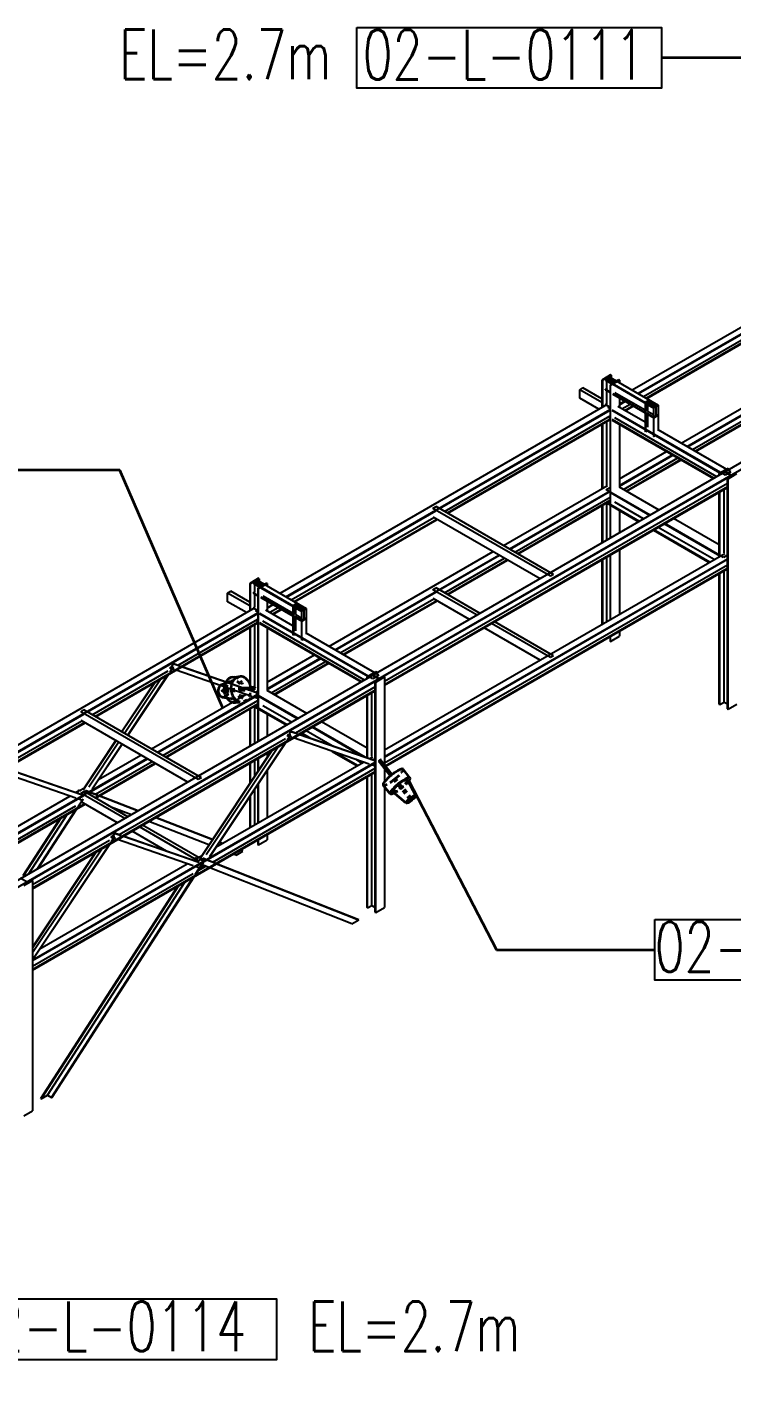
# Model space of a CAD drawing. Header units: inches. Extents: x 295136 to 296247, y 2627183 to 2627409.
# Drawn here: x 295720.6 to 295741.38, y 2627246.76 to 2627287.08 of the extents above; entities that cross this region are included whole.
import ezdxf

# ---------------------------------------------------------------- set-up
doc = ezdxf.new("R2010")
doc.units = ezdxf.units.IN
doc.header["$MEASUREMENT"] = 0
doc.linetypes.add('PIPE RACK LIGHTING-EMBED 3_DWG$0$HIDDEN2', pattern=[0.1875, 0.125, -0.0625])
doc.layers.add('_Auto', color=7, linetype='Continuous')
doc.layers.add('PIPE RACK LIGHTING-EMBED 3_DWG$0$DwgTemplate', color=7, linetype='Continuous')
doc.styles.add('HZTXT', font='txt_qlt.shx', dxfattribs={"width": 0.7, "bigfont": 'hztxt.shx'})
doc.dimstyles.new('ANSI_L', dxfattribs={"dimtxt": 0.18, "dimasz": 0.18, "dimexe": 0.18, "dimexo": 0.0625, "dimgap": 0.09, "dimtad": 0, "dimtih": 1, "dimtoh": 1, "dimdec": 4, "dimzin": 0, "dimdsep": 46, "dimtxsty": 'Standard', "dimcen": 0.09, "dimadec": 0, "dimazin": 0, "dimtfac": 1, "dimtdec": 4, "dimtofl": 0, "dimtmove": 0, "dimatfit": 3, "dimfxl": 1, "dimtolj": 1, "dimtzin": 0, "dimarcsym": 0})

msp = doc.modelspace()

# ---------------------------------------------------------------- linework, layer by layer
at = {"layer": '_Auto', "color": 7, "linetype": 'Continuous', "lineweight": 25}
for points in [[(295730.3207, 2627287.0807), (295739.3113, 2627287.0807), (295739.3113, 2627285.289), (295730.3207, 2627285.289)], [(295739.1094, 2627260.7727), (295748.4218, 2627260.7727), (295748.4218, 2627258.981), (295739.1094, 2627258.981)], [(295718.7269, 2627249.5823), (295727.9515, 2627249.5823), (295727.9515, 2627247.7906), (295718.7269, 2627247.7906)]]:
    msp.add_lwpolyline(points, close=True, dxfattribs=at)
at = {"layer": 'PIPE RACK LIGHTING-EMBED 3_DWG$0$DwgTemplate', "color": 9, "linetype": 'Continuous', "lineweight": 25}
for p, q in [((295761.9631, 2627285.9674), (295657.9438, 2627225.9118)), ((295762.1362, 2627285.8674), (295658.117, 2627225.8119)), ((295738.4455, 2627276.3881), (295748.1053, 2627281.9652)), ((295738.6187, 2627276.2882), (295748.1806, 2627281.8088)), ((295738.6342, 2627276.2792), (295743.0443, 2627278.8253)), ((295738.778, 2627276.1962), (295742.9854, 2627278.6254)), ((295738.8593, 2627276.1492), (295743.0668, 2627278.5784)), ((295738.8749, 2627276.1402), (295743.0824, 2627278.5694)), ((295739.887, 2627274.8212), (295744.7307, 2627277.6177)), ((295740.0601, 2627274.7212), (295744.9039, 2627277.5178)), ((295737.8092, 2627276.8305), (295737.5495, 2627276.6805)), ((295737.7027, 2627276.749), (295737.8265, 2627276.8205)), ((295737.8265, 2627276.8205), (295737.8092, 2627276.8305)), ((295737.8265, 2627276.8205), (295737.8265, 2627276.7455)), ((295736.8976, 2627276.3941), (295736.9894, 2627276.4471)), ((295737.5495, 2627276.0178), (295736.8976, 2627276.3941)), ((295736.8976, 2627276.1422), (295736.8976, 2627276.3941)), ((295737.5495, 2627276.1237), (295736.9894, 2627276.4471)), ((295737.5495, 2627276.6805), (295737.5668, 2627276.6705)), ((295737.5495, 2627276.6805), (295737.5495, 2627275.8708)), ((295737.5668, 2627276.6705), (295737.6906, 2627276.742)), ((295737.5668, 2627276.6705), (295737.5668, 2627275.8808)), ((295737.6577, 2627276.693), (295737.7876, 2627276.768)), ((295737.6577, 2627276.679), (295737.6577, 2627276.693)), ((295737.6577, 2627276.693), (295739.0862, 2627275.8683)), ((295737.6577, 2627276.679), (295737.8447, 2627276.5711)), ((295737.6577, 2627276.4071), (295737.7166, 2627276.4411)), ((295737.6577, 2627276.4071), (295737.7919, 2627276.3297)), ((295737.6577, 2627276.3931), (295737.6577, 2627276.4071)), ((295737.6577, 2627276.3931), (295737.7919, 2627276.3157)), ((295737.6906, 2627276.742), (295737.9157, 2627276.6121)), ((295737.6906, 2627276.742), (295737.6906, 2627276.712)), ((295737.6906, 2627276.66), (295737.6906, 2627276.4261)), ((295737.9278, 2627276.6191), (295737.7027, 2627276.749)), ((295737.7876, 2627276.768), (295739.216, 2627275.9433)), ((295737.9157, 2627276.6121), (295737.7919, 2627276.5406)), ((295737.7919, 2627276.5406), (295737.7919, 2627272.0121)), ((295737.7919, 2627276.5406), (295737.8092, 2627276.5306)), ((295737.8092, 2627276.5306), (295738.0689, 2627276.6805)), ((295737.8092, 2627272.0221), (295737.8092, 2627276.5306)), ((295737.8741, 2627276.5541), (295739.0862, 2627275.8543)), ((295738.0516, 2627276.6905), (295737.9278, 2627276.6191)), ((295738.0689, 2627276.6805), (295738.0516, 2627276.6905)), ((295738.0689, 2627276.6805), (295738.0689, 2627276.6056)), ((295740.0757, 2627274.7122), (295743.0443, 2627276.4261)), ((295737.4586, 2627275.8183), (295736.8976, 2627276.1422)), ((295737.6906, 2627276.3741), (295737.6906, 2627275.9823)), ((295737.8741, 2627276.2822), (295739.0862, 2627275.5824)), ((295737.8741, 2627276.2682), (295739.0862, 2627275.5684)), ((295737.9347, 2627276.3172), (295738.8264, 2627275.8023)), ((295738.0689, 2627276.1557), (295738.0689, 2627275.8708)), ((295738.0689, 2627275.9708), (295738.2291, 2627276.0632)), ((295738.0689, 2627275.9528), (295738.2447, 2627276.0543)), ((295738.9563, 2627276.0932), (295738.8264, 2627276.0183)), ((295738.8264, 2627276.0183), (295738.8386, 2627276.0113)), ((295738.8264, 2627276.0183), (295738.8264, 2627275.2585)), ((295738.8386, 2627276.0113), (295738.8992, 2627276.0463)), ((295738.8386, 2627276.0113), (295738.8386, 2627275.2515)), ((295738.8992, 2627276.0463), (295739.1346, 2627275.9103)), ((295738.9078, 2627276.0513), (295738.9684, 2627276.0862)), ((295739.1433, 2627275.9153), (295738.9078, 2627276.0513)), ((295738.9684, 2627276.0862), (295738.9563, 2627276.0932)), ((295740.2194, 2627274.6292), (295742.9854, 2627276.2262)), ((295740.3008, 2627274.5823), (295743.0668, 2627276.1792)), ((295740.3164, 2627274.5733), (295743.0824, 2627276.1702)), ((295728.0568, 2627270.3902), (295737.7166, 2627275.9673)), ((295728.2299, 2627270.2902), (295737.7919, 2627275.8108)), ((295732.7629, 2627272.8893), (295737.7919, 2627275.7928)), ((295732.9066, 2627272.8064), (295737.7919, 2627275.6269)), ((295737.7633, 2627275.8943), (295737.6508, 2627275.9593)), ((295737.7226, 2627275.8708), (295737.7919, 2627275.9108)), ((295737.7919, 2627275.8308), (295737.7226, 2627275.8708)), ((295737.7919, 2627275.5529), (295737.7278, 2627275.5899)), ((295737.7919, 2627275.9108), (295737.7633, 2627275.8943)), ((295741.1855, 2627273.8715), (295737.8525, 2627275.7958)), ((295741.0401, 2627273.9375), (295737.8525, 2627275.7778)), ((295738.8264, 2627275.4335), (295738.0256, 2627275.8958)), ((295738.1416, 2627275.8288), (295738.3884, 2627275.9713)), ((295738.223, 2627275.7818), (295738.4698, 2627275.9243)), ((295738.2386, 2627275.7728), (295738.4853, 2627275.9153)), ((295738.8992, 2627275.9623), (295738.8992, 2627275.7604)), ((295738.8992, 2627275.7604), (295739.074, 2627275.6594)), ((295738.8992, 2627275.6764), (295738.8992, 2627275.2865)), ((295739.1346, 2627275.9103), (295739.074, 2627275.8753)), ((295739.074, 2627275.8753), (295739.0862, 2627275.8683)), ((295739.074, 2627275.8753), (295739.074, 2627275.1156)), ((295739.216, 2627275.9433), (295739.0862, 2627275.8683)), ((295739.0862, 2627275.8683), (295739.216, 2627275.9433)), ((295739.0862, 2627275.8543), (295739.1468, 2627275.8893)), ((295739.0862, 2627275.8683), (295739.0862, 2627275.8543)), ((295739.0862, 2627275.1086), (295739.0862, 2627275.8683)), ((295739.0862, 2627275.5684), (295739.216, 2627275.6434)), ((295739.1468, 2627275.6174), (295739.0862, 2627275.5824)), ((295739.0862, 2627275.5824), (295739.0862, 2627275.5684)), ((295739.2039, 2627275.9503), (295739.1433, 2627275.9153)), ((295739.1468, 2627275.8893), (295739.1468, 2627275.6174)), ((295739.1554, 2627275.8943), (295739.216, 2627275.9293)), ((295739.1554, 2627275.6224), (295739.1554, 2627275.8943)), ((295739.216, 2627275.6574), (295739.1554, 2627275.6224)), ((295739.216, 2627275.9433), (295739.2039, 2627275.9503)), ((295739.216, 2627275.9293), (295739.216, 2627275.9433)), ((295739.216, 2627275.9433), (295739.216, 2627275.1835)), ((295739.216, 2627275.6434), (295739.216, 2627275.6574)), ((295732.988, 2627272.7594), (295737.7919, 2627275.5329)), ((295733.0035, 2627272.7504), (295737.7919, 2627275.5149)), ((295737.5495, 2627275.375), (295737.5495, 2627273.4716)), ((295737.5668, 2627275.385), (295737.5668, 2627273.4816)), ((295737.6906, 2627275.4565), (295737.6906, 2627273.5531)), ((295740.8583, 2627273.7825), (295737.8525, 2627275.5179)), ((295737.8525, 2627275.4999), (295740.8427, 2627273.7735)), ((295740.9397, 2627273.8295), (295737.9339, 2627275.5649)), ((295738.0689, 2627275.375), (295738.0689, 2627273.5216)), ((295738.8264, 2627275.2155), (295738.8264, 2627275.1618)), ((295738.8386, 2627275.2085), (295738.8386, 2627275.1548)), ((295738.8851, 2627275.1817), (295738.8386, 2627275.1548)), ((295741.3587, 2627273.9715), (295739.216, 2627275.2085)), ((295738.8386, 2627275.1548), (295738.8264, 2627275.1618)), ((295739.074, 2627275.0726), (295739.074, 2627275.0188)), ((295739.0862, 2627275.0118), (295739.074, 2627275.0188)), ((295739.0862, 2627275.0118), (295739.0862, 2627275.0656)), ((295739.1327, 2627275.0387), (295739.0862, 2627275.0118)), ((295738.0689, 2627273.7715), (295739.4575, 2627274.5733)), ((295738.0689, 2627273.5716), (295739.6307, 2627274.4733)), ((295738.0689, 2627273.5536), (295739.6463, 2627274.4643)), ((295738.1849, 2627273.4546), (295739.79, 2627274.3813)), ((295738.2663, 2627273.4077), (295739.8714, 2627274.3343)), ((295738.2819, 2627273.3987), (295739.887, 2627274.3253)), ((295741.2721, 2627274.0714), (295741.0124, 2627273.9215)), ((295741.0297, 2627273.9115), (295741.1535, 2627273.983)), ((295741.1535, 2627273.983), (295741.3786, 2627273.853)), ((295741.1656, 2627273.99), (295741.2894, 2627274.0614)), ((295741.3907, 2627273.86), (295741.1656, 2627273.99)), ((295741.3587, 2627273.9715), (295741.1855, 2627273.8715)), ((295741.2894, 2627274.0614), (295741.2721, 2627274.0714)), ((295741.2894, 2627274.0314), (295741.2894, 2627274.0614)), ((295741.3526, 2627273.85), (295730.9916, 2627267.8681)), ((295741.2548, 2627273.6276), (295731.1431, 2627267.7896)), ((295734.6519, 2627271.7987), (295737.7166, 2627273.5681)), ((295741.0124, 2627273.9215), (295741.0297, 2627273.9115)), ((295741.0124, 2627273.8715), (295741.0124, 2627273.9215)), ((295741.0297, 2627273.8815), (295741.0297, 2627273.9115)), ((295741.0834, 2627273.9125), (295741.073, 2627273.9185)), ((295741.3786, 2627273.853), (295741.2548, 2627273.7815)), ((295741.2548, 2627266.9839), (295741.2548, 2627273.7815)), ((295741.2548, 2627273.7815), (295741.2721, 2627273.7715)), ((295741.2721, 2627273.7715), (295741.5318, 2627273.9215)), ((295741.2721, 2627266.9739), (295741.2721, 2627273.7715)), ((295741.2548, 2627273.5336), (295731.1431, 2627267.6956)), ((295731.1431, 2627267.6776), (295741.2548, 2627273.5156)), ((295734.825, 2627271.6987), (295737.7919, 2627273.4117)), ((295734.8406, 2627271.6897), (295737.7659, 2627273.3787)), ((295734.9843, 2627271.6068), (295737.7919, 2627273.2277)), ((295737.6793, 2627273.4466), (295737.7919, 2627273.5116)), ((295738.9779, 2627272.6969), (295737.6793, 2627273.4466)), ((295738.9624, 2627272.6879), (295737.7659, 2627273.3787)), ((295739.2377, 2627272.8468), (295738.0689, 2627273.5216)), ((295741.0124, 2627271.4723), (295741.0124, 2627273.3757)), ((295741.0297, 2627271.4823), (295741.0297, 2627273.3857)), ((295741.1535, 2627271.5838), (295741.1535, 2627273.4571)), ((295728.2455, 2627270.2812), (295732.6555, 2627272.8274)), ((295732.5689, 2627272.8953), (295732.6607, 2627272.9483)), ((295736.0319, 2627270.896), (295732.5689, 2627272.8953)), ((295736.1236, 2627270.949), (295732.6607, 2627272.9483)), ((295735.0657, 2627271.5598), (295737.7919, 2627273.1338)), ((295735.0813, 2627271.5508), (295737.7919, 2627273.1158)), ((295737.5495, 2627272.9758), (295737.5495, 2627271.8722)), ((295737.5668, 2627272.9858), (295737.5668, 2627271.8822)), ((295737.6863, 2627273.0548), (295738.642, 2627272.503)), ((295737.6906, 2627273.0523), (295737.6906, 2627271.9537)), ((295738.6576, 2627272.512), (295737.7019, 2627273.0638)), ((295738.7823, 2627272.5839), (295737.9339, 2627273.0738)), ((295738.0689, 2627272.8339), (295738.0689, 2627272.1721)), ((295728.3892, 2627270.1983), (295732.5966, 2627272.6274)), ((295728.4706, 2627270.1513), (295732.678, 2627272.5804)), ((295728.4862, 2627270.1423), (295732.6936, 2627272.5714)), ((295735.7271, 2627270.82), (295732.5741, 2627272.6404)), ((295741.0401, 2627271.4883), (295739.3918, 2627272.44)), ((295741.1423, 2627271.4473), (295739.4073, 2627272.449)), ((295741.0124, 2627271.8222), (295739.6671, 2627272.5989)), ((295739.0714, 2627272.2551), (295740.7198, 2627271.3034)), ((295740.7354, 2627271.3124), (295739.087, 2627272.264)), ((295740.86, 2627271.3843), (295739.2117, 2627272.336)), ((295729.4982, 2627268.8232), (295734.342, 2627271.6198)), ((295731.1431, 2627265.7743), (295741.1795, 2627271.5688)), ((295738.0689, 2627271.6762), (295738.0689, 2627269.7729)), ((295729.6713, 2627268.7233), (295734.5151, 2627271.5198)), ((295731.1431, 2627265.5743), (295741.2548, 2627271.4123)), ((295731.1431, 2627265.5563), (295741.2548, 2627271.3943)), ((295731.1431, 2627265.3904), (295741.2548, 2627271.2284)), ((295732.7629, 2627270.4902), (295734.5307, 2627271.5108)), ((295732.9066, 2627270.4072), (295734.6744, 2627271.4278)), ((295732.988, 2627270.3602), (295734.7558, 2627271.3808)), ((295733.0035, 2627270.3512), (295734.7714, 2627271.3719)), ((295737.5495, 2627271.3764), (295737.5495, 2627269.473)), ((295737.5668, 2627271.3863), (295737.5668, 2627269.483)), ((295737.6906, 2627271.4578), (295737.6906, 2627269.5545)), ((295737.7919, 2627271.5163), (295737.7919, 2627269.613)), ((295737.8092, 2627269.623), (295737.8092, 2627271.5263)), ((295741.2548, 2627271.5123), (295741.1423, 2627271.4473)), ((295727.4204, 2627270.8325), (295727.1607, 2627270.6826)), ((295727.178, 2627270.6726), (295727.3018, 2627270.7441)), ((295727.2689, 2627270.6951), (295727.3988, 2627270.7701)), ((295727.3018, 2627270.7441), (295727.3018, 2627270.7141)), ((295727.3018, 2627270.7441), (295727.5269, 2627270.6141)), ((295727.314, 2627270.7511), (295727.4378, 2627270.8225)), ((295727.5391, 2627270.6211), (295727.314, 2627270.7511)), ((295727.3988, 2627270.7701), (295728.8273, 2627269.9453)), ((295727.4378, 2627270.8225), (295727.4204, 2627270.8325)), ((295727.4378, 2627270.8225), (295727.4378, 2627270.7476)), ((295731.1628, 2627265.3078), (295741.2548, 2627271.1344)), ((295731.1727, 2627265.2955), (295741.2548, 2627271.1164)), ((295736.1236, 2627270.949), (295736.0319, 2627270.896)), ((295741.0124, 2627267.1238), (295741.0124, 2627270.9765)), ((295741.0297, 2627267.1138), (295741.0297, 2627270.9865)), ((295741.1535, 2627267.1853), (295741.1535, 2627271.058)), ((295726.5088, 2627270.3962), (295726.6006, 2627270.4492)), ((295726.5088, 2627270.1443), (295726.5088, 2627270.3962)), ((295727.1607, 2627270.0198), (295726.5088, 2627270.3962)), ((295727.1607, 2627270.1258), (295726.6006, 2627270.4492)), ((295727.1607, 2627270.6826), (295727.1607, 2627269.8729)), ((295727.1607, 2627270.6826), (295727.178, 2627270.6726)), ((295727.178, 2627270.6726), (295727.178, 2627269.8829)), ((295727.2689, 2627270.6811), (295727.2689, 2627270.6951)), ((295727.2689, 2627270.6951), (295728.6974, 2627269.8704)), ((295727.2689, 2627270.6811), (295727.4559, 2627270.5731)), ((295727.2689, 2627270.4092), (295727.3278, 2627270.4432)), ((295727.2689, 2627270.3952), (295727.2689, 2627270.4092)), ((295727.2689, 2627270.4092), (295727.4031, 2627270.3317)), ((295727.2689, 2627270.3952), (295727.4031, 2627270.3177)), ((295727.3018, 2627270.6621), (295727.3018, 2627270.4282)), ((295727.3018, 2627270.3762), (295727.3018, 2627269.9843)), ((295727.5269, 2627270.6141), (295727.4031, 2627270.5426)), ((295727.4031, 2627270.5426), (295727.4204, 2627270.5326)), ((295727.4031, 2627270.5426), (295727.4031, 2627266.0142)), ((295727.4204, 2627270.5326), (295727.6802, 2627270.6826)), ((295727.4204, 2627266.0242), (295727.4204, 2627270.5326)), ((295727.4854, 2627270.5561), (295728.6974, 2627269.8564)), ((295727.6629, 2627270.6926), (295727.5391, 2627270.6211)), ((295727.6802, 2627270.6826), (295727.6629, 2627270.6926)), ((295727.6802, 2627270.6826), (295727.6802, 2627270.6076)), ((295729.6869, 2627268.7143), (295732.6555, 2627270.4282)), ((295732.5689, 2627270.4962), (295732.6607, 2627270.5491)), ((295733.8675, 2627269.7464), (295732.5689, 2627270.4962)), ((295733.9593, 2627269.7994), (295732.6607, 2627270.5491)), ((295717.668, 2627264.3922), (295727.3278, 2627269.9693)), ((295727.0698, 2627269.8204), (295726.5088, 2627270.1443)), ((295727.3746, 2627269.8964), (295727.262, 2627269.9613)), ((295727.4854, 2627270.2842), (295728.6974, 2627269.5845)), ((295727.4854, 2627270.2702), (295728.6974, 2627269.5705)), ((295727.546, 2627270.3192), (295728.4377, 2627269.8044)), ((295727.6802, 2627270.1578), (295727.6802, 2627269.8729)), ((295727.6802, 2627269.9728), (295727.8403, 2627270.0653)), ((295727.6802, 2627269.9548), (295727.8559, 2627270.0563)), ((295727.7529, 2627269.8309), (295727.9996, 2627269.9733)), ((295728.5675, 2627270.0953), (295728.4377, 2627270.0203)), ((295728.4377, 2627270.0203), (295728.4498, 2627270.0133)), ((295728.4377, 2627270.0203), (295728.4377, 2627269.2606)), ((295728.4498, 2627270.0133), (295728.5104, 2627270.0483)), ((295728.4498, 2627270.0133), (295728.4498, 2627269.2536)), ((295728.5104, 2627270.0483), (295728.7459, 2627269.9124)), ((295728.5104, 2627269.9643), (295728.5104, 2627269.7624)), ((295728.5191, 2627270.0533), (295728.5797, 2627270.0883)), ((295728.7545, 2627269.9173), (295728.5191, 2627270.0533)), ((295728.5797, 2627270.0883), (295728.5675, 2627270.0953)), ((295728.6974, 2627269.8704), (295728.8273, 2627269.9453)), ((295728.8273, 2627269.9453), (295728.6974, 2627269.8704)), ((295728.8151, 2627269.9523), (295728.7545, 2627269.9173)), ((295728.8273, 2627269.9453), (295728.8151, 2627269.9523)), ((295728.8273, 2627269.9453), (295728.8273, 2627269.1856)), ((295728.8273, 2627269.9313), (295728.8273, 2627269.9453)), ((295729.8306, 2627268.6313), (295732.5966, 2627270.2282)), ((295729.912, 2627268.5843), (295732.678, 2627270.1813)), ((295729.9276, 2627268.5753), (295732.6936, 2627270.1723)), ((295733.6494, 2627269.6205), (295732.5741, 2627270.2412)), ((295717.8412, 2627264.2923), (295727.4031, 2627269.8129)), ((295722.3741, 2627266.8914), (295727.4031, 2627269.7949)), ((295722.5992, 2627266.7614), (295727.4031, 2627269.535)), ((295725.0467, 2627268.2685), (295727.4031, 2627269.6289)), ((295727.3339, 2627269.8729), (295727.4031, 2627269.9129)), ((295727.4031, 2627269.8329), (295727.3339, 2627269.8729)), ((295727.4031, 2627269.555), (295727.3391, 2627269.592)), ((295727.4031, 2627269.9129), (295727.3746, 2627269.8964)), ((295730.7968, 2627267.8735), (295727.4637, 2627269.7979)), ((295730.6513, 2627267.9395), (295727.4637, 2627269.7799)), ((295730.5509, 2627267.8316), (295727.5451, 2627269.567)), ((295728.4377, 2627269.4355), (295727.6369, 2627269.8979)), ((295727.8343, 2627269.7839), (295728.081, 2627269.9263)), ((295727.8498, 2627269.7749), (295728.0966, 2627269.9173)), ((295728.5104, 2627269.7624), (295728.6853, 2627269.6614)), ((295728.5104, 2627269.6784), (295728.5104, 2627269.2886)), ((295728.7459, 2627269.9124), (295728.6853, 2627269.8774)), ((295728.6853, 2627269.8774), (295728.6853, 2627269.1176)), ((295728.6853, 2627269.8774), (295728.6974, 2627269.8704)), ((295728.6974, 2627269.8564), (295728.758, 2627269.8914)), ((295728.6974, 2627269.1106), (295728.6974, 2627269.8704)), ((295728.6974, 2627269.8704), (295728.6974, 2627269.8564)), ((295728.6974, 2627269.5705), (295728.8273, 2627269.6454)), ((295728.758, 2627269.6195), (295728.6974, 2627269.5845)), ((295728.6974, 2627269.5845), (295728.6974, 2627269.5705)), ((295728.758, 2627269.8914), (295728.758, 2627269.6195)), ((295728.7667, 2627269.8964), (295728.8273, 2627269.9313)), ((295728.7667, 2627269.6244), (295728.7667, 2627269.8964)), ((295728.8273, 2627269.6594), (295728.7667, 2627269.6244)), ((295728.8273, 2627269.6454), (295728.8273, 2627269.6594)), ((295736.1236, 2627268.5498), (295734.3887, 2627269.5515)), ((295722.6148, 2627266.7524), (295727.4031, 2627269.517)), ((295727.1607, 2627269.377), (295727.1607, 2627267.5361)), ((295727.178, 2627269.387), (295727.178, 2627267.5301)), ((295727.3018, 2627269.4585), (295727.3018, 2627267.5552)), ((295730.4695, 2627267.7846), (295727.4637, 2627269.52)), ((295727.4637, 2627269.502), (295730.454, 2627267.7756)), ((295727.6802, 2627269.377), (295727.6802, 2627267.5237)), ((295728.4377, 2627269.2176), (295728.4377, 2627269.1638)), ((295728.4498, 2627269.1568), (295728.4377, 2627269.1638)), ((295728.4498, 2627269.2106), (295728.4498, 2627269.1568)), ((295728.4964, 2627269.1837), (295728.4498, 2627269.1568)), ((295730.9699, 2627267.9735), (295728.8273, 2627269.2106)), ((295735.7271, 2627268.4209), (295734.0788, 2627269.3725)), ((295736.0319, 2627268.4968), (295734.2969, 2627269.4985)), ((295738.0689, 2627269.2771), (295738.0689, 2627269.1231)), ((295728.6853, 2627269.0746), (295728.6853, 2627269.0209)), ((295728.6974, 2627269.0139), (295728.6853, 2627269.0209)), ((295728.6974, 2627269.0139), (295728.6974, 2627269.0676)), ((295728.744, 2627269.0408), (295728.6974, 2627269.0139)), ((295737.7919, 2627269.1171), (295737.7919, 2627268.9832)), ((295737.7919, 2627268.9832), (295737.8092, 2627268.9732)), ((295737.8092, 2627268.9732), (295737.8092, 2627269.1271)), ((295737.8092, 2627268.9732), (295738.0689, 2627269.1231)), ((295727.6802, 2627267.7736), (295729.0688, 2627268.5753)), ((295727.6802, 2627267.5737), (295729.2419, 2627268.4753)), ((295727.6802, 2627267.5557), (295729.2575, 2627268.4663)), ((295727.7962, 2627267.4567), (295729.4012, 2627268.3834)), ((295727.8776, 2627267.4097), (295729.4826, 2627268.3364)), ((295727.8931, 2627267.4007), (295729.4982, 2627268.3274)), ((295736.1236, 2627268.5498), (295736.0319, 2627268.4968)), ((295722.5178, 2627266.8084), (295724.7585, 2627268.102)), ((295723.563, 2627266.205), (295724.7483, 2627267.9842)), ((295723.5704, 2627266.2007), (295724.7649, 2627267.9938)), ((295724.7944, 2627268.2036), (295724.8437, 2627268.1751)), ((295724.8398, 2627268.1942), (295724.8009, 2627268.2167)), ((295724.8078, 2627268.0736), (295724.9054, 2627268.22)), ((295724.8244, 2627268.0832), (295724.9119, 2627268.2144)), ((295724.9015, 2627268.3188), (295724.8398, 2627268.1942)), ((295724.8437, 2627268.1751), (295724.9119, 2627268.3128)), ((295724.9312, 2627268.1448), (295724.8437, 2627268.1751)), ((295724.856, 2627268.2485), (295724.8643, 2627268.2437)), ((295724.9119, 2627268.3128), (295724.9015, 2627268.3188)), ((295724.9015, 2627268.3188), (295725.0954, 2627268.2516)), ((295724.9054, 2627268.22), (295724.9119, 2627268.2144)), ((295725.1058, 2627268.2456), (295724.9119, 2627268.3128)), ((295727.2275, 2627267.3493), (295724.9907, 2627268.1242)), ((295727.4021, 2627267.4501), (295725.1653, 2627268.225)), ((295725.1679, 2627268.2265), (295727.3917, 2627267.4561)), ((295730.8834, 2627268.0735), (295730.6236, 2627267.9235)), ((295730.6236, 2627267.9235), (295730.641, 2627267.9135)), ((295730.6236, 2627267.8735), (295730.6236, 2627267.9235)), ((295730.641, 2627267.9135), (295730.7648, 2627267.985)), ((295730.6946, 2627267.9145), (295730.6842, 2627267.9205)), ((295730.7648, 2627267.985), (295730.9898, 2627267.8551)), ((295730.7769, 2627267.992), (295730.9007, 2627268.0635)), ((295731.002, 2627267.8621), (295730.7769, 2627267.992)), ((295730.9699, 2627267.9735), (295730.7968, 2627267.8735)), ((295730.9007, 2627268.0635), (295730.8834, 2627268.0735)), ((295730.8834, 2627267.7736), (295731.1431, 2627267.9235)), ((295730.9007, 2627268.0335), (295730.9007, 2627268.0635)), ((295731.1258, 2627267.9335), (295731.002, 2627267.8621)), ((295731.1431, 2627267.9235), (295731.1258, 2627267.9335)), ((295731.1431, 2627267.9235), (295731.1431, 2627265.3323)), ((295730.9639, 2627267.8521), (295720.6028, 2627261.8701)), ((295730.8661, 2627267.5357), (295720.7543, 2627261.6977)), ((295720.7543, 2627261.6797), (295730.8661, 2627267.5177)), ((295723.3837, 2627266.3085), (295724.3449, 2627267.7513)), ((295724.3682, 2627267.7648), (295723.3941, 2627266.3025)), ((295723.4643, 2627266.262), (295724.5262, 2627267.856)), ((295727.2283, 2627267.5127), (295727.3278, 2627267.5702)), ((295728.8489, 2627266.8489), (295727.6802, 2627267.5237)), ((295730.8661, 2627267.6296), (295728.5096, 2627266.2691)), ((295730.641, 2627267.8835), (295730.641, 2627267.9135)), ((295730.9898, 2627267.8551), (295730.8661, 2627267.7836)), ((295730.8661, 2627267.7836), (295730.8834, 2627267.7736)), ((295730.8661, 2627260.9859), (295730.8661, 2627267.7836)), ((295730.8834, 2627260.9759), (295730.8834, 2627267.7736)), ((295724.2631, 2627265.8008), (295727.0511, 2627267.4104)), ((295724.4363, 2627265.7008), (295727.4031, 2627267.4137)), ((295724.4519, 2627265.6918), (295727.3772, 2627267.3807)), ((295724.5956, 2627265.6088), (295727.4031, 2627267.2298)), ((295724.677, 2627265.5618), (295727.4031, 2627267.1358)), ((295724.6925, 2627265.5528), (295727.4031, 2627267.1178)), ((295727.4031, 2627267.2885), (295727.287, 2627267.3287)), ((295727.3366, 2627267.4752), (295727.4031, 2627267.5137)), ((295728.5892, 2627266.699), (295727.3451, 2627267.4172)), ((295728.5736, 2627266.69), (295727.3772, 2627267.3807)), ((295730.6236, 2627265.5368), (295730.6236, 2627267.3777)), ((295730.641, 2627265.5308), (295730.641, 2627267.3877)), ((295730.7648, 2627265.5858), (295730.7648, 2627267.4592)), ((295741.0124, 2627267.1238), (295741.0297, 2627267.1138)), ((295741.0297, 2627267.1138), (295741.1535, 2627267.1853)), ((295741.1535, 2627267.1853), (295741.2548, 2627267.1268)), ((295741.2721, 2627266.9739), (295741.5318, 2627267.1238)), ((295717.8567, 2627264.2833), (295722.2668, 2627266.8294)), ((295722.1802, 2627266.8974), (295722.272, 2627266.9504)), ((295725.6431, 2627264.8981), (295722.1802, 2627266.8974)), ((295725.7349, 2627264.951), (295722.272, 2627266.9504)), ((295727.1607, 2627266.9779), (295727.1607, 2627265.8742)), ((295727.178, 2627266.9879), (295727.178, 2627265.8842)), ((295727.2975, 2627267.0568), (295728.2533, 2627266.505)), ((295727.3018, 2627267.0543), (295727.3018, 2627265.9557)), ((295728.2689, 2627266.514), (295727.3131, 2627267.0658)), ((295728.3935, 2627266.586), (295727.5451, 2627267.0758)), ((295727.6802, 2627266.8359), (295727.6802, 2627266.1741)), ((295741.2548, 2627266.9839), (295741.2721, 2627266.9739)), ((295718.0818, 2627264.1533), (295722.2893, 2627266.5825)), ((295718.0974, 2627264.1443), (295722.3049, 2627266.5735)), ((295719.8523, 2627265.2695), (295722.2079, 2627266.6295)), ((295725.3384, 2627264.8221), (295722.1854, 2627266.6425)), ((295728.3644, 2627266.3195), (295728.3027, 2627266.1949)), ((295728.3066, 2627266.1758), (295728.3748, 2627266.3135)), ((295728.3644, 2627266.3195), (295728.5583, 2627266.2523)), ((295728.3748, 2627266.3135), (295728.3644, 2627266.3195)), ((295728.5687, 2627266.2463), (295728.3748, 2627266.3135)), ((295729.5914, 2627265.8944), (295728.8229, 2627266.3381)), ((295730.4917, 2627265.5825), (295729.003, 2627266.442)), ((295730.5696, 2627265.5555), (295729.0186, 2627266.451)), ((295730.6236, 2627265.8242), (295729.2783, 2627266.601)), ((295722.2444, 2627264.5982), (295723.2115, 2627266.05)), ((295723.2219, 2627266.044), (295722.2548, 2627264.5922)), ((295722.4128, 2627264.6835), (295723.2921, 2627266.0035)), ((295722.5115, 2627264.6265), (295723.3908, 2627265.9465)), ((295722.5281, 2627264.6361), (295723.3982, 2627265.9422)), ((295728.2214, 2627266.1027), (295723.3152, 2627263.2702)), ((295725.9744, 2627262.6272), (295728.2112, 2627265.9849)), ((295725.991, 2627262.6368), (295728.2278, 2627265.9945)), ((295728.2573, 2627266.2042), (295728.3066, 2627266.1758)), ((295728.3027, 2627266.1949), (295728.2638, 2627266.2174)), ((295728.2707, 2627266.0742), (295728.3683, 2627266.2207)), ((295728.2873, 2627266.0838), (295728.3748, 2627266.2151)), ((295728.3941, 2627266.1455), (295728.3066, 2627266.1758)), ((295728.319, 2627266.2492), (295728.3273, 2627266.2444)), ((295728.3683, 2627266.2207), (295728.3748, 2627266.2151)), ((295730.6904, 2627265.35), (295728.4536, 2627266.1248)), ((295730.8651, 2627265.4508), (295728.6282, 2627266.2257)), ((295728.6308, 2627266.2272), (295730.8547, 2627265.4568)), ((295728.6827, 2627266.2571), (295728.8901, 2627266.1373)), ((295728.968, 2627266.1103), (295728.6983, 2627266.2661)), ((295719.2826, 2627262.7253), (295724.1263, 2627265.5219)), ((295722.3741, 2627264.4922), (295724.1419, 2627265.5129)), ((295722.7045, 2627264.9009), (295723.9532, 2627265.6218)), ((295725.7073, 2627262.5989), (295727.8078, 2627265.752)), ((295727.8312, 2627265.7655), (295725.7177, 2627262.5929)), ((295725.8757, 2627262.6841), (295727.9891, 2627265.8567)), ((295727.4031, 2627265.5184), (295727.4031, 2627265.1446)), ((295727.4204, 2627265.1706), (295727.4204, 2627265.5284)), ((295727.6802, 2627265.6783), (295727.6802, 2627265.5604)), ((295729.599, 2627265.7281), (295730.331, 2627265.3054)), ((295730.3466, 2627265.3144), (295729.6769, 2627265.7011)), ((295730.6913, 2627265.5134), (295730.7907, 2627265.5708)), ((295730.8661, 2627265.5144), (295730.7995, 2627265.4759)), ((295722.0331, 2627264.3503), (295719.7963, 2627265.1252)), ((295722.2078, 2627264.4511), (295719.9709, 2627265.226)), ((295719.9735, 2627265.2275), (295722.1974, 2627264.4571)), ((295720.7543, 2627259.5764), (295730.8661, 2627265.4144)), ((295720.7543, 2627259.5584), (295730.8661, 2627265.3964)), ((295720.7543, 2627259.2985), (295730.8661, 2627265.1365)), ((295720.7543, 2627259.2805), (295730.8661, 2627265.1185)), ((295722.5992, 2627264.3622), (295724.367, 2627265.3829)), ((295722.6116, 2627264.4634), (295724.2856, 2627265.4299)), ((295722.6148, 2627264.3533), (295724.3826, 2627265.3739)), ((295726.0716, 2627262.4624), (295730.8661, 2627265.2305)), ((295726.1674, 2627262.9015), (295730.514, 2627265.4111)), ((295727.1607, 2627265.3784), (295727.1607, 2627264.7807)), ((295727.178, 2627265.3884), (295727.178, 2627264.8067)), ((295727.3018, 2627265.4599), (295727.3018, 2627264.9925)), ((295727.6802, 2627265.1724), (295727.6802, 2627263.7749)), ((295730.4713, 2627265.3864), (295730.3002, 2627265.4852)), ((295730.8661, 2627265.2892), (295730.75, 2627265.3294)), ((295731.1431, 2627265.2331), (295731.1431, 2627264.8374)), ((295725.7349, 2627264.951), (295725.6431, 2627264.8981)), ((295727.4031, 2627264.7565), (295727.4031, 2627263.615)), ((295727.4204, 2627263.625), (295727.4204, 2627264.7825)), ((295730.6236, 2627261.1259), (295730.6236, 2627264.9785)), ((295730.641, 2627261.1159), (295730.641, 2627264.9885)), ((295730.7648, 2627261.1873), (295730.7648, 2627265.06)), ((295719.1094, 2627262.8253), (295721.8568, 2627264.4114)), ((295719.2982, 2627262.7163), (295722.2668, 2627264.4302)), ((295722.034, 2627264.5137), (295722.0857, 2627264.5436)), ((295722.0604, 2627264.5046), (295722.1196, 2627264.5958)), ((295722.13, 2627264.5898), (295722.072, 2627264.5006)), ((295722.0874, 2627264.0917), (295722.2451, 2627264.3346)), ((295722.2029, 2627264.2915), (295722.0927, 2627264.3297)), ((295722.1036, 2627264.1011), (295722.2451, 2627264.319)), ((295722.1196, 2627264.5958), (295722.13, 2627264.5898)), ((295722.13, 2627264.5898), (295722.1715, 2627264.5562)), ((295722.1448, 2627264.5778), (295722.2844, 2627264.6583)), ((295722.1802, 2627264.4982), (295722.272, 2627264.5512)), ((295723.4788, 2627263.7485), (295722.1802, 2627264.4982)), ((295722.3015, 2627264.5341), (295722.272, 2627264.5512)), ((295722.3222, 2627264.5748), (295722.2806, 2627264.4932)), ((295722.291, 2627264.4872), (295722.3326, 2627264.5688)), ((295722.3222, 2627264.5748), (295722.382, 2627264.5518)), ((295722.3326, 2627264.5688), (295722.3222, 2627264.5748)), ((295722.3924, 2627264.5458), (295722.3326, 2627264.5688)), ((295723.5705, 2627263.8014), (295722.3369, 2627264.5137)), ((295722.6812, 2627264.4346), (295722.4371, 2627264.5286)), ((295722.4392, 2627264.5298), (295722.6708, 2627264.4406)), ((295722.4454, 2627264.5274), (295722.4519, 2627264.5371)), ((295722.4536, 2627264.5242), (295722.4686, 2627264.5467)), ((295723.8728, 2627263.976), (295722.7259, 2627264.4174)), ((295722.728, 2627264.4186), (295723.8749, 2627263.9772)), ((295727.1607, 2627264.3927), (295727.1607, 2627263.4751)), ((295727.178, 2627264.4187), (295727.178, 2627263.485)), ((295727.3018, 2627264.6045), (295727.3018, 2627263.5565)), ((295731.1431, 2627264.6871), (295731.1431, 2627261.1259)), ((295719.4419, 2627262.6333), (295722.0277, 2627264.1262)), ((295719.5233, 2627262.5864), (295722.2893, 2627264.1833)), ((295719.5388, 2627262.5774), (295722.3049, 2627264.1743)), ((295720.8958, 2627262.2572), (295722.0427, 2627264.023)), ((295720.912, 2627262.2665), (295722.0589, 2627264.0323)), ((295722.1753, 2627264.2115), (295722.2079, 2627264.2303)), ((295723.2606, 2627263.6225), (295722.1931, 2627264.2388)), ((295722.2347, 2627264.2805), (295722.2228, 2627264.2846)), ((295723.67, 2627263.8588), (295723.0734, 2627264.0885)), ((295720.4754, 2627262.0645), (295721.5704, 2627263.7503)), ((295721.5933, 2627263.7635), (295720.4963, 2627262.0746)), ((295720.633, 2627262.1054), (295721.7799, 2627263.8712)), ((295725.5531, 2627262.5509), (295723.9082, 2627263.5005)), ((295725.7349, 2627262.5519), (295724, 2627263.5535)), ((295725.9596, 2627262.9776), (295724.1853, 2627263.6605)), ((295726.063, 2627263.1329), (295724.3881, 2627263.7776)), ((295724.3902, 2627263.7788), (295726.0641, 2627263.1345)), ((295723.027, 2627263.1037), (295720.7543, 2627261.7916)), ((295723.0629, 2627263.2053), (295723.1123, 2627263.1768)), ((295723.1084, 2627263.1959), (295723.0694, 2627263.2184)), ((295723.0763, 2627263.0753), (295723.1739, 2627263.2217)), ((295723.093, 2627263.0849), (295723.1804, 2627263.2161)), ((295723.17, 2627263.3205), (295723.1084, 2627263.1959)), ((295723.1123, 2627263.1768), (295723.1804, 2627263.3145)), ((295723.1997, 2627263.1465), (295723.1123, 2627263.1768)), ((295723.1246, 2627263.2502), (295723.1329, 2627263.2454)), ((295723.17, 2627263.3205), (295723.3639, 2627263.2533)), ((295723.1804, 2627263.3145), (295723.17, 2627263.3205)), ((295723.1739, 2627263.2217), (295723.1804, 2627263.2161)), ((295723.3743, 2627263.2473), (295723.1804, 2627263.3145)), ((295725.4961, 2627262.351), (295723.2592, 2627263.1259)), ((295725.6707, 2627262.4518), (295723.4338, 2627263.2267)), ((295723.4364, 2627263.2282), (295725.6603, 2627262.4578)), ((295724.7043, 2627262.789), (295723.69, 2627263.3746)), ((295727.4031, 2627263.1192), (295727.4031, 2627262.9852)), ((295727.4204, 2627262.9752), (295727.4204, 2627263.1292)), ((295727.4204, 2627262.9752), (295727.6802, 2627263.1252)), ((295727.6802, 2627263.2791), (295727.6802, 2627263.1252)), ((295720.7543, 2627259.7948), (295722.7948, 2627262.8577)), ((295722.6368, 2627262.7665), (295720.7543, 2627259.9407)), ((295720.7543, 2627259.9623), (295722.6134, 2627262.753)), ((295720.78, 2627259.6282), (295723.0168, 2627262.9859)), ((295720.7966, 2627259.6378), (295723.0334, 2627262.9955)), ((295726.3661, 2627263.0163), (295726.2688, 2627263.0538)), ((295726.2698, 2627263.0553), (295726.3682, 2627263.0175)), ((295726.7606, 2627262.6693), (295726.6786, 2627262.7008)), ((295726.7606, 2627262.6693), (295726.9635, 2627262.7864)), ((295726.9635, 2627262.7864), (295726.8814, 2627262.818)), ((295726.8835, 2627262.8192), (295726.9531, 2627262.7924)), ((295726.9635, 2627262.7864), (295726.9531, 2627262.7924)), ((295727.4031, 2627262.9852), (295727.4204, 2627262.9752)), ((295720.973, 2627259.9026), (295725.3197, 2627262.4121)), ((295725.4969, 2627262.5144), (295725.5489, 2627262.5445)), ((295725.5236, 2627262.5052), (295725.5822, 2627262.5961)), ((295725.5926, 2627262.5901), (295725.5352, 2627262.5011)), ((295725.5527, 2627262.0938), (295725.789, 2627262.46)), ((295725.6664, 2627262.292), (295725.5556, 2627262.3304)), ((295725.5688, 2627262.1031), (295725.7957, 2627262.4547)), ((295725.5822, 2627262.5961), (295725.5926, 2627262.5901)), ((295725.6431, 2627262.4989), (295725.5886, 2627262.5304)), ((295725.5926, 2627262.5901), (295725.6344, 2627262.5569)), ((295725.6075, 2627262.5783), (295725.7473, 2627262.659)), ((295725.6398, 2627262.2131), (295725.868, 2627262.3448)), ((295725.7349, 2627262.5519), (295725.6431, 2627262.4989)), ((295725.7095, 2627262.2771), (295725.6863, 2627262.2851)), ((295725.7017, 2627262.4124), (295725.7121, 2627262.4064)), ((295725.7634, 2627262.3861), (295725.7095, 2627262.2771)), ((295725.7121, 2627262.4064), (295725.7226, 2627262.4268)), ((295725.939, 2627262.3168), (295725.7121, 2627262.4064)), ((295725.7397, 2627262.3383), (295725.7776, 2627262.3164)), ((295725.7711, 2627262.3221), (295725.7405, 2627262.3397)), ((295725.7853, 2627262.5754), (295725.7435, 2627262.4939)), ((295725.7539, 2627262.4879), (295725.7957, 2627262.5694)), ((295725.7711, 2627262.3221), (295725.8033, 2627262.3704)), ((295725.7776, 2627262.3164), (295725.7711, 2627262.3221)), ((295725.7776, 2627262.3164), (295725.8114, 2627262.3672)), ((295725.7853, 2627262.5754), (295725.8444, 2627262.5521)), ((295725.7957, 2627262.5694), (295725.7853, 2627262.5754)), ((295725.789, 2627262.46), (295725.7957, 2627262.4547)), ((295725.8547, 2627262.5461), (295725.7957, 2627262.5694)), ((295726.1406, 2627262.4333), (295725.899, 2627262.5286)), ((295725.9009, 2627262.5298), (295726.1303, 2627262.4393)), ((295725.9077, 2627262.5271), (295725.9148, 2627262.5378)), ((295725.9158, 2627262.5239), (295725.9315, 2627262.5474)), ((295730.1782, 2627260.6437), (295725.9832, 2627262.2994)), ((295730.3798, 2627260.7602), (295726.1849, 2627262.4158)), ((295726.1868, 2627262.4169), (295730.3694, 2627260.7662)), ((295720.6132, 2627261.8641), (295720.3881, 2627261.9941)), ((295720.4946, 2627261.7756), (295720.7543, 2627261.9256)), ((295720.737, 2627261.9356), (295720.6132, 2627261.8641)), ((295720.7543, 2627261.9256), (295720.737, 2627261.9356)), ((295720.7543, 2627259.3924), (295725.493, 2627262.1283)), ((295720.7543, 2627261.9256), (295720.7543, 2627255.1279)), ((295721.1941, 2627255.5947), (295725.2471, 2627261.8744)), ((295721.3135, 2627255.5257), (295725.5085, 2627262.0253)), ((295721.3297, 2627255.535), (295725.5246, 2627262.0346)), ((295720.9982, 2627255.4936), (295725.0388, 2627261.7542)), ((295725.0616, 2627261.7673), (295721.0085, 2627255.4876)), ((295730.6236, 2627261.1259), (295730.641, 2627261.1159)), ((295730.641, 2627261.1159), (295730.7648, 2627261.1873)), ((295730.7648, 2627261.1873), (295730.8661, 2627261.1289)), ((295730.8834, 2627260.9759), (295731.1431, 2627261.1259)), ((295730.1782, 2627260.6437), (295730.3798, 2627260.7602)), ((295730.3798, 2627260.7602), (295730.3694, 2627260.7662)), ((295730.8661, 2627260.9859), (295730.8834, 2627260.9759)), ((295720.9982, 2627255.4936), (295721.0085, 2627255.4876)), ((295721.0085, 2627255.4876), (295721.1941, 2627255.5947)), ((295721.1941, 2627255.5947), (295721.3135, 2627255.5257)), ((295721.3135, 2627255.5257), (295721.3297, 2627255.535)), ((295720.4946, 2627254.978), (295720.7543, 2627255.1279))]:
    msp.add_line(p, q, dxfattribs=at)
at = {"layer": 'PIPE RACK LIGHTING-EMBED 3_DWG$0$DwgTemplate', "color": 1, "linetype": 'Continuous', "lineweight": 35}
for p, q in [((295726.6646, 2627267.9169), (295726.8703, 2627267.9353)), ((295726.9734, 2627267.601), (295727.1607, 2627267.6178)), ((295727.1167, 2627267.5514), (295727.1607, 2627267.5553)), ((295726.3605, 2627267.3327), (295726.4779, 2627267.3088)), ((295731.3199, 2627265.0131), (295730.9961, 2627265.4159)), ((295731.3683, 2627265.0521), (295731.0316, 2627265.471)), ((295731.8899, 2627264.9493), (295731.6842, 2627265.2052)), ((295731.3082, 2627264.4817), (295731.1025, 2627264.7376)), ((295732.0652, 2627264.4331), (295731.8184, 2627264.889)), ((295731.7746, 2627264.1995), (295731.3825, 2627264.5385))]:
    msp.add_line(p, q, dxfattribs=at)
at = {"layer": 'PIPE RACK LIGHTING-EMBED 3_DWG$0$DwgTemplate', "color": 1, "linetype": 'PIPE RACK LIGHTING-EMBED 3_DWG$0$HIDDEN2', "lineweight": 35}
for p, q in [((295726.3282, 2627267.6945), (295726.4395, 2627267.7389)), ((295726.3751, 2627267.5476), (295726.9007, 2627267.5946)), ((295726.3807, 2627267.4857), (295726.9063, 2627267.5326)), ((295726.4395, 2627267.7389), (295726.6232, 2627267.8121)), ((295726.9007, 2627267.5946), (295726.9734, 2627267.601)), ((295726.9063, 2627267.5326), (295727.1167, 2627267.5514)), ((295727.1607, 2627267.6178), (295727.2892, 2627267.6293)), ((295727.1607, 2627267.5553), (295727.2947, 2627267.5673)), ((295726.4779, 2627267.3088), (295726.6717, 2627267.2694)), ((295726.731, 2627267.1735), (295726.9367, 2627267.1919)), ((295730.9961, 2627265.4159), (295730.9806, 2627265.4352)), ((295731.0316, 2627265.471), (295731.0291, 2627265.4741)), ((295731.8947, 2627264.298), (295731.3199, 2627265.0131)), ((295731.9432, 2627264.337), (295731.3683, 2627265.0521))]:
    msp.add_line(p, q, dxfattribs=at)
at = {"layer": 'PIPE RACK LIGHTING-EMBED 3_DWG$0$DwgTemplate', "color": 1, "linetype": 'Continuous', "lineweight": 35}
for centre, major_axis, ratio, start_param, end_param in [((295726.9035, 2627267.5636), (-0.0332, 0.3717), 0.7886751, 5.1112859, 7.3511286), ((295726.3779, 2627267.5166), (0.0166, -0.1858), 0.7886751, 3.6447375, 6.0520627), ((295726.6978, 2627267.5452), (0.0332, -0.3717), 0.7886751, 4.4041079, 6.0142113), ((295726.6978, 2627267.5452), (-0.0332, 0.3717), 0.7886751, 0, 0.823018), ((295726.9035, 2627267.5636), (0.0332, -0.3717), 0.7886751, 4.6418708, 5.6731975), ((295731.0048, 2627265.4547), (0.0303, 0.0244), 0.2113249, 0.0834266, 1.7943374), ((295731.0048, 2627265.4547), (0.0303, 0.0244), 0.2113249, 0.0834266, 1.7943374), ((295731.0048, 2627265.4547), (0.0242, 0.0195), 0.2113249, 0.3292233, 1.5485407), ((295731.3933, 2627264.9714), (0.2909, 0.2338), 0.2113249, 0, 2.5096783), ((295731.3933, 2627264.9714), (-0.2909, -0.2338), 0.2113249, 5.651271, 6.2831853), ((295731.599, 2627264.7155), (0.2909, 0.2338), 0.2113249, 5.5218329, 8.7928636), ((295731.599, 2627264.7155), (0.2181, 0.1754), 0.2113249, 6.2445672, 8.7928636), ((295731.599, 2627264.7155), (-0.2909, -0.2338), 0.2113249, 5.651271, 7.0445377), ((295731.599, 2627264.7155), (-0.2181, -0.1754), 0.2113249, 5.651271, 6.3218034)]:
    msp.add_ellipse(centre, major_axis=major_axis, ratio=ratio, start_param=start_param, end_param=end_param, dxfattribs=at)
at = {"layer": 'PIPE RACK LIGHTING-EMBED 3_DWG$0$DwgTemplate', "color": 1, "linetype": 'PIPE RACK LIGHTING-EMBED 3_DWG$0$HIDDEN2', "lineweight": 35}
for centre, major_axis, ratio, start_param, end_param in [((295726.6978, 2627267.5452), (-0.0332, 0.3717), 0.7886751, 5.0632684, 6.2831853), ((295726.3779, 2627267.5166), (-0.0166, 0.1858), 0.7886751, 0.2311226, 0.5031449), ((295726.3779, 2627267.5166), (-0.0166, 0.1858), 0.7886751, 5.0632684, 6.5143079), ((295726.3779, 2627267.5166), (0.0166, -0.1858), 0.7886751, 6.0520627, 8.204861), ((295726.6978, 2627267.5452), (-0.0332, 0.3717), 0.7886751, 0.823018, 1.2625152), ((295726.9035, 2627267.5636), (-0.0332, 0.3717), 0.7886751, 1.0679433, 1.5002781), ((295726.6978, 2627267.5452), (0.0332, -0.3717), 0.7886751, 0, 1.9216757), ((295726.9035, 2627267.5636), (0.0332, -0.3717), 0.7886751, 5.6731975, 7.7705515), ((295726.9035, 2627267.5636), (0.0332, -0.3717), 0.7886751, 1.9216757, 1.9696932), ((295726.9035, 2627267.5636), (0.0332, -0.3717), 0.7886751, 1.6542264, 1.9216757), ((295726.9035, 2627267.5636), (0.0332, -0.3717), 0.7886751, 1.4873662, 1.6542264), ((295726.6978, 2627267.5452), (0.0332, -0.3717), 0.7886751, 6.0142113, 6.2831853), ((295731.0048, 2627265.4547), (0.0303, 0.0244), 0.2113249, 2.5096783, 6.3666119), ((295731.0048, 2627265.4547), (-0.0303, -0.0244), 0.2113249, 5.651271, 6.9266864), ((295731.0048, 2627265.4547), (-0.0303, -0.0244), 0.2113249, 4.9359301, 5.651271), ((295731.0048, 2627265.4547), (-0.0303, -0.0244), 0.2113249, 4.9359301, 5.651271), ((295731.0048, 2627265.4547), (-0.0242, -0.0195), 0.2113249, 5.651271, 6.2831853), ((295731.0048, 2627265.4547), (-0.0242, -0.0195), 0.2113249, 0, 3.1415927), ((295731.0048, 2627265.4547), (-0.0242, -0.0195), 0.2113249, 4.6901334, 5.651271), ((295731.0048, 2627265.4547), (0.0303, 0.0244), 0.2113249, 3.7850938, 5.6396842), ((295731.0048, 2627265.4547), (0.0242, 0.0195), 0.2113249, 0, 0.3292233), ((295731.0048, 2627265.4547), (0.0303, 0.0244), 0.2113249, 5.6396842, 6.3666119), ((295731.3933, 2627264.9714), (-0.2909, -0.2338), 0.2113249, 0, 3.1415927), ((295731.599, 2627264.7155), (-0.2181, -0.1754), 0.2113249, 0.0386181, 3.1029745), ((295731.599, 2627264.7155), (-0.2909, -0.2338), 0.2113249, 0.7613524, 2.3802403)]:
    msp.add_ellipse(centre, major_axis=major_axis, ratio=ratio, start_param=start_param, end_param=end_param, dxfattribs=at)
for centre, major_axis in [((295726.3779, 2627267.5166), (0.0028, -0.031)), ((295726.6978, 2627267.5452), (0.0249, -0.2788)), ((295727.292, 2627267.5983), (0.0035, -0.0387)), ((295727.292, 2627267.5983), (0.0028, -0.031))]:
    msp.add_ellipse(centre, major_axis=major_axis, ratio=0.7886751, dxfattribs=at)
at = {"layer": 'PIPE RACK LIGHTING-EMBED 3_DWG$0$DwgTemplate', "color": 7, "linetype": 'PIPE RACK LIGHTING-EMBED 3_DWG$0$HIDDEN2', "lineweight": 35}
msp.add_ellipse((295727.292, 2627267.5983), major_axis=(0.0035, -0.0387), ratio=0.7886751, dxfattribs=at)
at = {"layer": 'PIPE RACK LIGHTING-EMBED 3_DWG$0$DwgTemplate', "color": 1, "linetype": 'Continuous', "lineweight": 35}
for major_axis in [(-0.1454, -0.1169), (-0.0242, -0.0195)]:
    msp.add_ellipse((295731.9189, 2627264.3175), major_axis=major_axis, ratio=0.2113249, dxfattribs=at)

# ---------------------------------------------------------------- texts
at = {"layer": '_Auto', "color": 7, "style": 'HZTXT', "width": 0.7}
for s, p in [('EL=2.7m', (295723.3121, 2627285.551)), ('02-L-0111', (295730.4948, 2627285.5378)), ('02-L-0112', (295739.1094, 2627259.2298)), ('02-L-0114', (295718.7269, 2627248.0395)), ('EL=2.7m', (295728.8863, 2627248.0395))]:
    msp.add_text(s, height=1.46919, dxfattribs=at).set_placement(p)

# ---------------------------------------------------------------- leaders
at = {"layer": '_Auto', "color": 136, "linetype": 'Continuous', "lineweight": 35}
for points in [[(295747.229, 2627278.9314), (295743.976, 2627286.1848), (295739.3113, 2627286.1848)], [(295726.3824, 2627266.9804), (295723.3338, 2627274.0189), (295718.6691, 2627274.0189)], [(295731.8597, 2627264.8634), (295734.4447, 2627259.8768), (295739.1094, 2627259.8768)]]:
    msp.add_leader(points, dimstyle='ANSI_L', override={"dimscale": 1, "dimtxt": 0.125, "dimasz": 0.125, "dimgap": 0.0625, "dimtad": 0, "dimlwd": 35}, dxfattribs=at)

doc.saveas('drawing.dxf')
